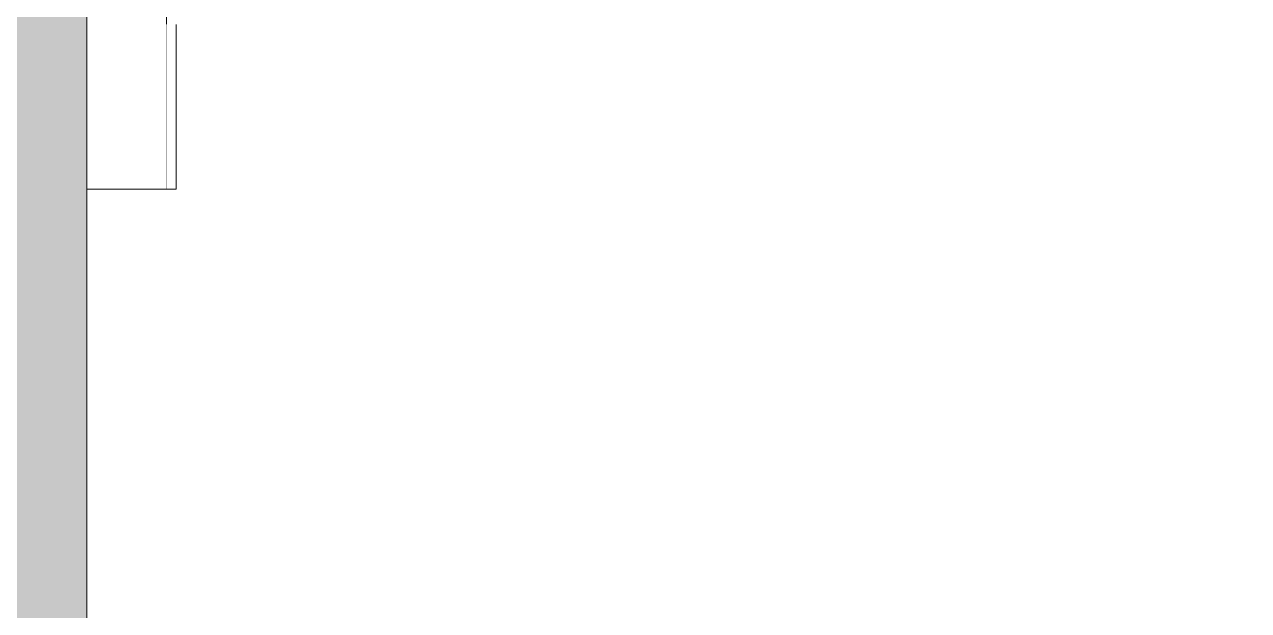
# Model space of a CAD drawing. Header units: millimetres. Extents: x -46169 to 247764, y -86316 to 18123.
# Drawn here: x 237435.7 to 237510, y -82273.1 to -82237.5 of the extents above; entities that cross this region are included whole.
import ezdxf

# ---------------------------------------------------------------- set-up
doc = ezdxf.new("R2010")
doc.units = ezdxf.units.MM
doc.header["$MEASUREMENT"] = 0
doc.linetypes.add('Wipeout_Contour', pattern=[1000, 0, -1000])
for name, color, linetype in [('New_A-20-M_Roof', 7, 'Continuous'), ('New_A-25-M_Wall_Int', 7, 'Continuous'), ('New_A-35-M_FFE_Sanitary', 7, 'Continuous')]:
    doc.layers.add(name, color=color, linetype=linetype)
for name, color, linetype, lineweight, true_color in [('New_A-25-M_Wall_Int_Pen_No__107', 7, 'Continuous', 15, 0xa6a6a6), ('New_A-25-M_Wall_Int_Pen_No__27', 7, 'Continuous', 50, 0x2a2a2a), ('New_A-35-M_FFE_Sanitary_Pen_No__74', 7, 'Continuous', 20, 0x606060)]:
    doc.layers.add(name, color=color, linetype=linetype, lineweight=lineweight, true_color=true_color)

# ---------------------------------------------------------------- blocks, each defined once
blk = doc.blocks.new('Section Elem_81_5', base_point=(221877.115, -83027.491))
at = {"color": 254, "linetype": 'Wipeout_Contour', "lineweight": 0, "ltscale": 997328.976935}
blk.add_wipeout([(240783.963, -79427.491), (230618.327, -82957.596), (230624.492, -82975.35), (240841.254, -79427.491)], dxfattribs=at).dxf.layer = 'New_A-20-M_Roof'
blk = doc.blocks.new('Section Elem_119_5', base_point=(221877.115, -83027.491))
at = {"layer": 'New_A-25-M_Wall_Int_Pen_No__107', "linetype": 'Continuous', "lineweight": 0, "true_color": 0xd2d2d2}
blk.add_hatch(color=254, dxfattribs=at).paths.add_polyline_path([(237439.54, -83027.491), (237439.54, -81053.991), (237364.544, -81053.991), (237364.544, -81045.391), (237427.832, -81045.391), (237433.282, -81043.165), (237435.54, -81037.791), (237435.54, -80827.491), (237339.54, -80827.491), (237339.54, -83027.491)])
at = {"layer": 'New_A-25-M_Wall_Int_Pen_No__27', "linetype": 'Continuous'}
blk.add_line((237439.54, -81053.991), (237439.54, -83027.491), dxfattribs=at)
blk = doc.blocks.new('Section Elem_120_5', base_point=(221877.115, -83027.491))
at = {"color": 254, "linetype": 'Wipeout_Contour', "lineweight": 0, "ltscale": 19620256.52847165}
blk.add_wipeout([(237439.54, -82367.435), (237439.54, -83027.491), (237514.723, -83027.491), (237514.723, -82894.334), (237496.069, -82883.783), (237494.423, -82901.791), (237458.423, -82901.791), (237458.423, -82697.491), (237668.438, -82697.491), (237668.438, -82722.491), (237665.65, -82722.491), (237665.65, -82724.491), (237668.438, -82724.491), (237668.438, -83027.491), (237974.367, -83027.491), (237974.367, -80927.491), (238975.378, -80927.491), (238974.61, -80921.646), (238974.61, -80910.991), (238994.575, -80910.991), (238994.575, -80920.335), (238994.998, -80923.557), (238995.987, -80925.948), (238997.559, -80928.001), (238999.609, -80929.576), (239001.996, -80930.567), (239005.211, -80930.991), (239018.455, -80930.991), (239018.455, -80757.524), (237439.54, -80757.524), (237439.54, -81607.714), (237444.937, -81607.714), (237444.937, -81617.492), (237450.499, -81617.492), (237463.302, -81618.935), (237475.997, -81623.377), (237487.385, -81630.532), (237496.895, -81640.043), (237504.051, -81651.431), (237508.493, -81664.126), (237509.935, -81676.929), (237509.935, -82178.052), (237508.493, -82190.856), (237504.051, -82203.55), (237496.895, -82214.939), (237487.385, -82224.449), (237475.997, -82231.604), (237463.302, -82236.047), (237450.499, -82237.489), (237444.937, -82237.489), (237444.937, -82247.491), (237439.54, -82247.491), (237439.54, -82287.491), (237739.569, -82287.491), (237739.569, -82330.348), (237723.771, -82330.348), (237692.177, -82387.491), (237628.987, -82444.634), (237565.797, -82473.205), (237553.139, -82480.348), (237553.303, -82480.348), (237553.303, -82481.776), (237553.139, -82481.776), (237553.139, -82487.491), (237515.265, -82487.491), (237515.265, -82480.348), (237502.607, -82473.205), (237502.607, -82444.634), (237465.077, -82444.634), (237465.074, -82451.776), (237465.074, -82444.634), (237465.043, -82444.634), (237465.043, -82458.919), (237439.827, -82458.919), (237439.81, -82451.776), (237439.797, -82416.062), (237439.792, -82387.491), (237439.791, -82367.435)], dxfattribs=at).dxf.layer = 'New_A-25-M_Wall_Int'
blk = doc.blocks.new('Section Elem_168_5', base_point=(221877.115, -83027.491))
at = {"color": 254, "linetype": 'Wipeout_Contour', "lineweight": 0, "ltscale": 1005132.836933056}
blk.add_wipeout([(237439.54, -82247.491), (237444.339, -82247.491), (237444.339, -82246.602), (237439.54, -82246.602)], dxfattribs=at).dxf.layer = 'New_A-35-M_FFE_Sanitary'
at = {"layer": 'New_A-35-M_FFE_Sanitary_Pen_No__74', "linetype": 'Continuous'}
blk.add_line((237444.339, -82247.491), (237439.54, -82247.491), dxfattribs=at)
at = {"color": 254, "linetype": 'Wipeout_Contour', "lineweight": 0, "ltscale": 1005130.562033696}
blk.add_wipeout([(237439.54, -82246.602), (237444.339, -82246.602), (237444.339, -82244.015), (237439.54, -82244.015)], dxfattribs=at).dxf.layer = 'New_A-35-M_FFE_Sanitary'
at = {"layer": 'New_A-35-M_FFE_Sanitary_Pen_No__74', "linetype": 'Continuous'}
blk.add_line((237444.339, -82247.491), (237444.339, -82246.602), dxfattribs=at)
at = {"color": 254, "linetype": 'Wipeout_Contour', "lineweight": 0, "ltscale": 1005126.214478323}
blk.add_wipeout([(237439.54, -82244.015), (237444.339, -82244.015), (237444.339, -82239.96), (237439.54, -82239.96)], dxfattribs=at).dxf.layer = 'New_A-35-M_FFE_Sanitary'
at = {"layer": 'New_A-35-M_FFE_Sanitary_Pen_No__74', "linetype": 'Continuous'}
blk.add_line((237444.339, -82246.602), (237444.339, -82244.015), dxfattribs=at)
at = {"color": 254, "linetype": 'Wipeout_Contour', "lineweight": 0, "ltscale": 1005120.180745528}
blk.add_wipeout([(237439.54, -82239.96), (237444.339, -82239.96), (237444.339, -82234.797), (237439.54, -82234.797)], dxfattribs=at).dxf.layer = 'New_A-35-M_FFE_Sanitary'
at = {"layer": 'New_A-35-M_FFE_Sanitary_Pen_No__74', "linetype": 'Continuous'}
for p, q in [((237444.339, -82239.96), (237444.339, -82234.797)), ((237444.339, -82244.015), (237444.339, -82239.96))]:
    blk.add_line(p, q, dxfattribs=at)
blk = doc.blocks.new('Section Elem_169_5', base_point=(221877.115, -83027.491))
at = {"color": 254, "linetype": 'Wipeout_Contour', "lineweight": 0, "ltscale": 1005143.03652072}
blk.add_wipeout([(237444.339, -82246.602), (237444.339, -82247.491), (237444.937, -82247.491), (237444.937, -82246.602)], dxfattribs=at).dxf.layer = 'New_A-35-M_FFE_Sanitary'
at = {"layer": 'New_A-35-M_FFE_Sanitary_Pen_No__74', "linetype": 'Continuous'}
blk.add_line((237444.937, -82247.491), (237444.339, -82247.491), dxfattribs=at)
at = {"color": 254, "linetype": 'Wipeout_Contour', "lineweight": 0, "ltscale": 1005140.761637907}
blk.add_wipeout([(237444.339, -82244.015), (237444.339, -82246.602), (237444.937, -82246.602), (237444.937, -82244.015)], dxfattribs=at).dxf.layer = 'New_A-35-M_FFE_Sanitary'
at = {"layer": 'New_A-35-M_FFE_Sanitary_Pen_No__74', "linetype": 'Continuous'}
blk.add_line((237444.937, -82247.491), (237444.937, -82246.602), dxfattribs=at)
at = {"color": 254, "linetype": 'Wipeout_Contour', "lineweight": 0, "ltscale": 1005136.414121406}
blk.add_wipeout([(237444.339, -82239.96), (237444.339, -82244.015), (237444.937, -82244.015), (237444.937, -82239.96)], dxfattribs=at).dxf.layer = 'New_A-35-M_FFE_Sanitary'
at = {"layer": 'New_A-35-M_FFE_Sanitary_Pen_No__74', "linetype": 'Continuous'}
blk.add_line((237444.937, -82246.602), (237444.937, -82244.015), dxfattribs=at)
at = {"color": 254, "linetype": 'Wipeout_Contour', "lineweight": 0, "ltscale": 1005132.14223252}
blk.add_wipeout([(237444.339, -82237.489), (237444.339, -82239.96), (237444.937, -82239.96), (237444.937, -82237.489)], dxfattribs=at).dxf.layer = 'New_A-35-M_FFE_Sanitary'
at = {"layer": 'New_A-35-M_FFE_Sanitary_Pen_No__74', "linetype": 'Continuous'}
for p, q in [((237444.937, -82239.96), (237444.937, -82237.489)), ((237444.937, -82244.015), (237444.937, -82239.96))]:
    blk.add_line(p, q, dxfattribs=at)

msp = doc.modelspace()

# ---------------------------------------------------------------- block references
at = {"layer": 'New_A-20-M_Roof'}
msp.add_blockref('Section Elem_81_5', (221877.115, -83027.491), dxfattribs=at)

# ---------------------------------------------------------------- next in the draw order: block references
at = {"layer": 'New_A-25-M_Wall_Int'}
msp.add_blockref('Section Elem_119_5', (221877.115, -83027.491), dxfattribs=at)

# ---------------------------------------------------------------- next in the draw order: block references
msp.add_blockref('Section Elem_120_5', (221877.115, -83027.491), dxfattribs=at)

# ---------------------------------------------------------------- next in the draw order: block references
at = {"layer": 'New_A-35-M_FFE_Sanitary'}
msp.add_blockref('Section Elem_168_5', (221877.115, -83027.491), dxfattribs=at)

# ---------------------------------------------------------------- next in the draw order: block references
msp.add_blockref('Section Elem_169_5', (221877.115, -83027.491), dxfattribs=at)

doc.saveas('drawing.dxf')
